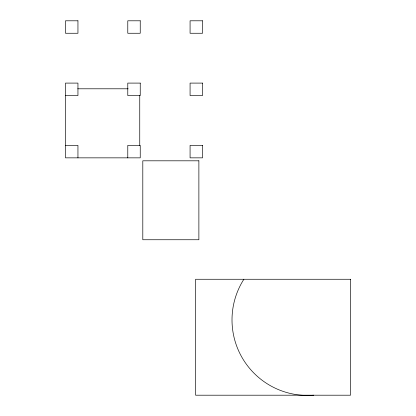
<?xml version="1.0" encoding="UTF-8"?>
<svg xmlns="http://www.w3.org/2000/svg" width="416" height="416" viewBox="0 0 416 416"><rect width="100%" height="100%" fill="white"/><g stroke="black" fill="none" stroke-linecap="round" stroke-linejoin="round"><path stroke-width="0.62" d="M77.756 88.795L128.123 88.795M65.489 95.555L77.948 95.555L77.948 83.096L65.489 83.096L65.489 157.851L140.239 157.851L140.239 145.392L127.78 145.392L127.78 157.851M65.489 145.392L77.948 145.392L77.948 157.851M139.75 95.248L139.75 145.59M313.695 395.2A75.546 75.546 0 0 1 243.87 279.266M77.948 20.8L65.489 20.8L65.489 33.259L77.948 33.259L77.948 20.8M140.239 20.8L127.78 20.8L127.78 33.259L140.239 33.259L140.239 20.8M202.535 20.8L190.076 20.8L190.076 33.259L202.535 33.259L202.535 20.8M140.239 83.096L127.78 83.096L127.78 95.555L140.239 95.555L140.239 83.096M202.535 83.096L190.076 83.096L190.076 95.555L202.535 95.555L202.535 83.096M202.535 145.392L190.076 145.392L190.076 157.851L202.535 157.851L202.535 145.392M198.879 160.81L142.802 160.81L142.802 239.746L198.879 239.746L198.879 160.81M350.511 279.266L195.603 279.266L195.603 395.2L350.511 395.2L350.511 279.266"/></g></svg>
